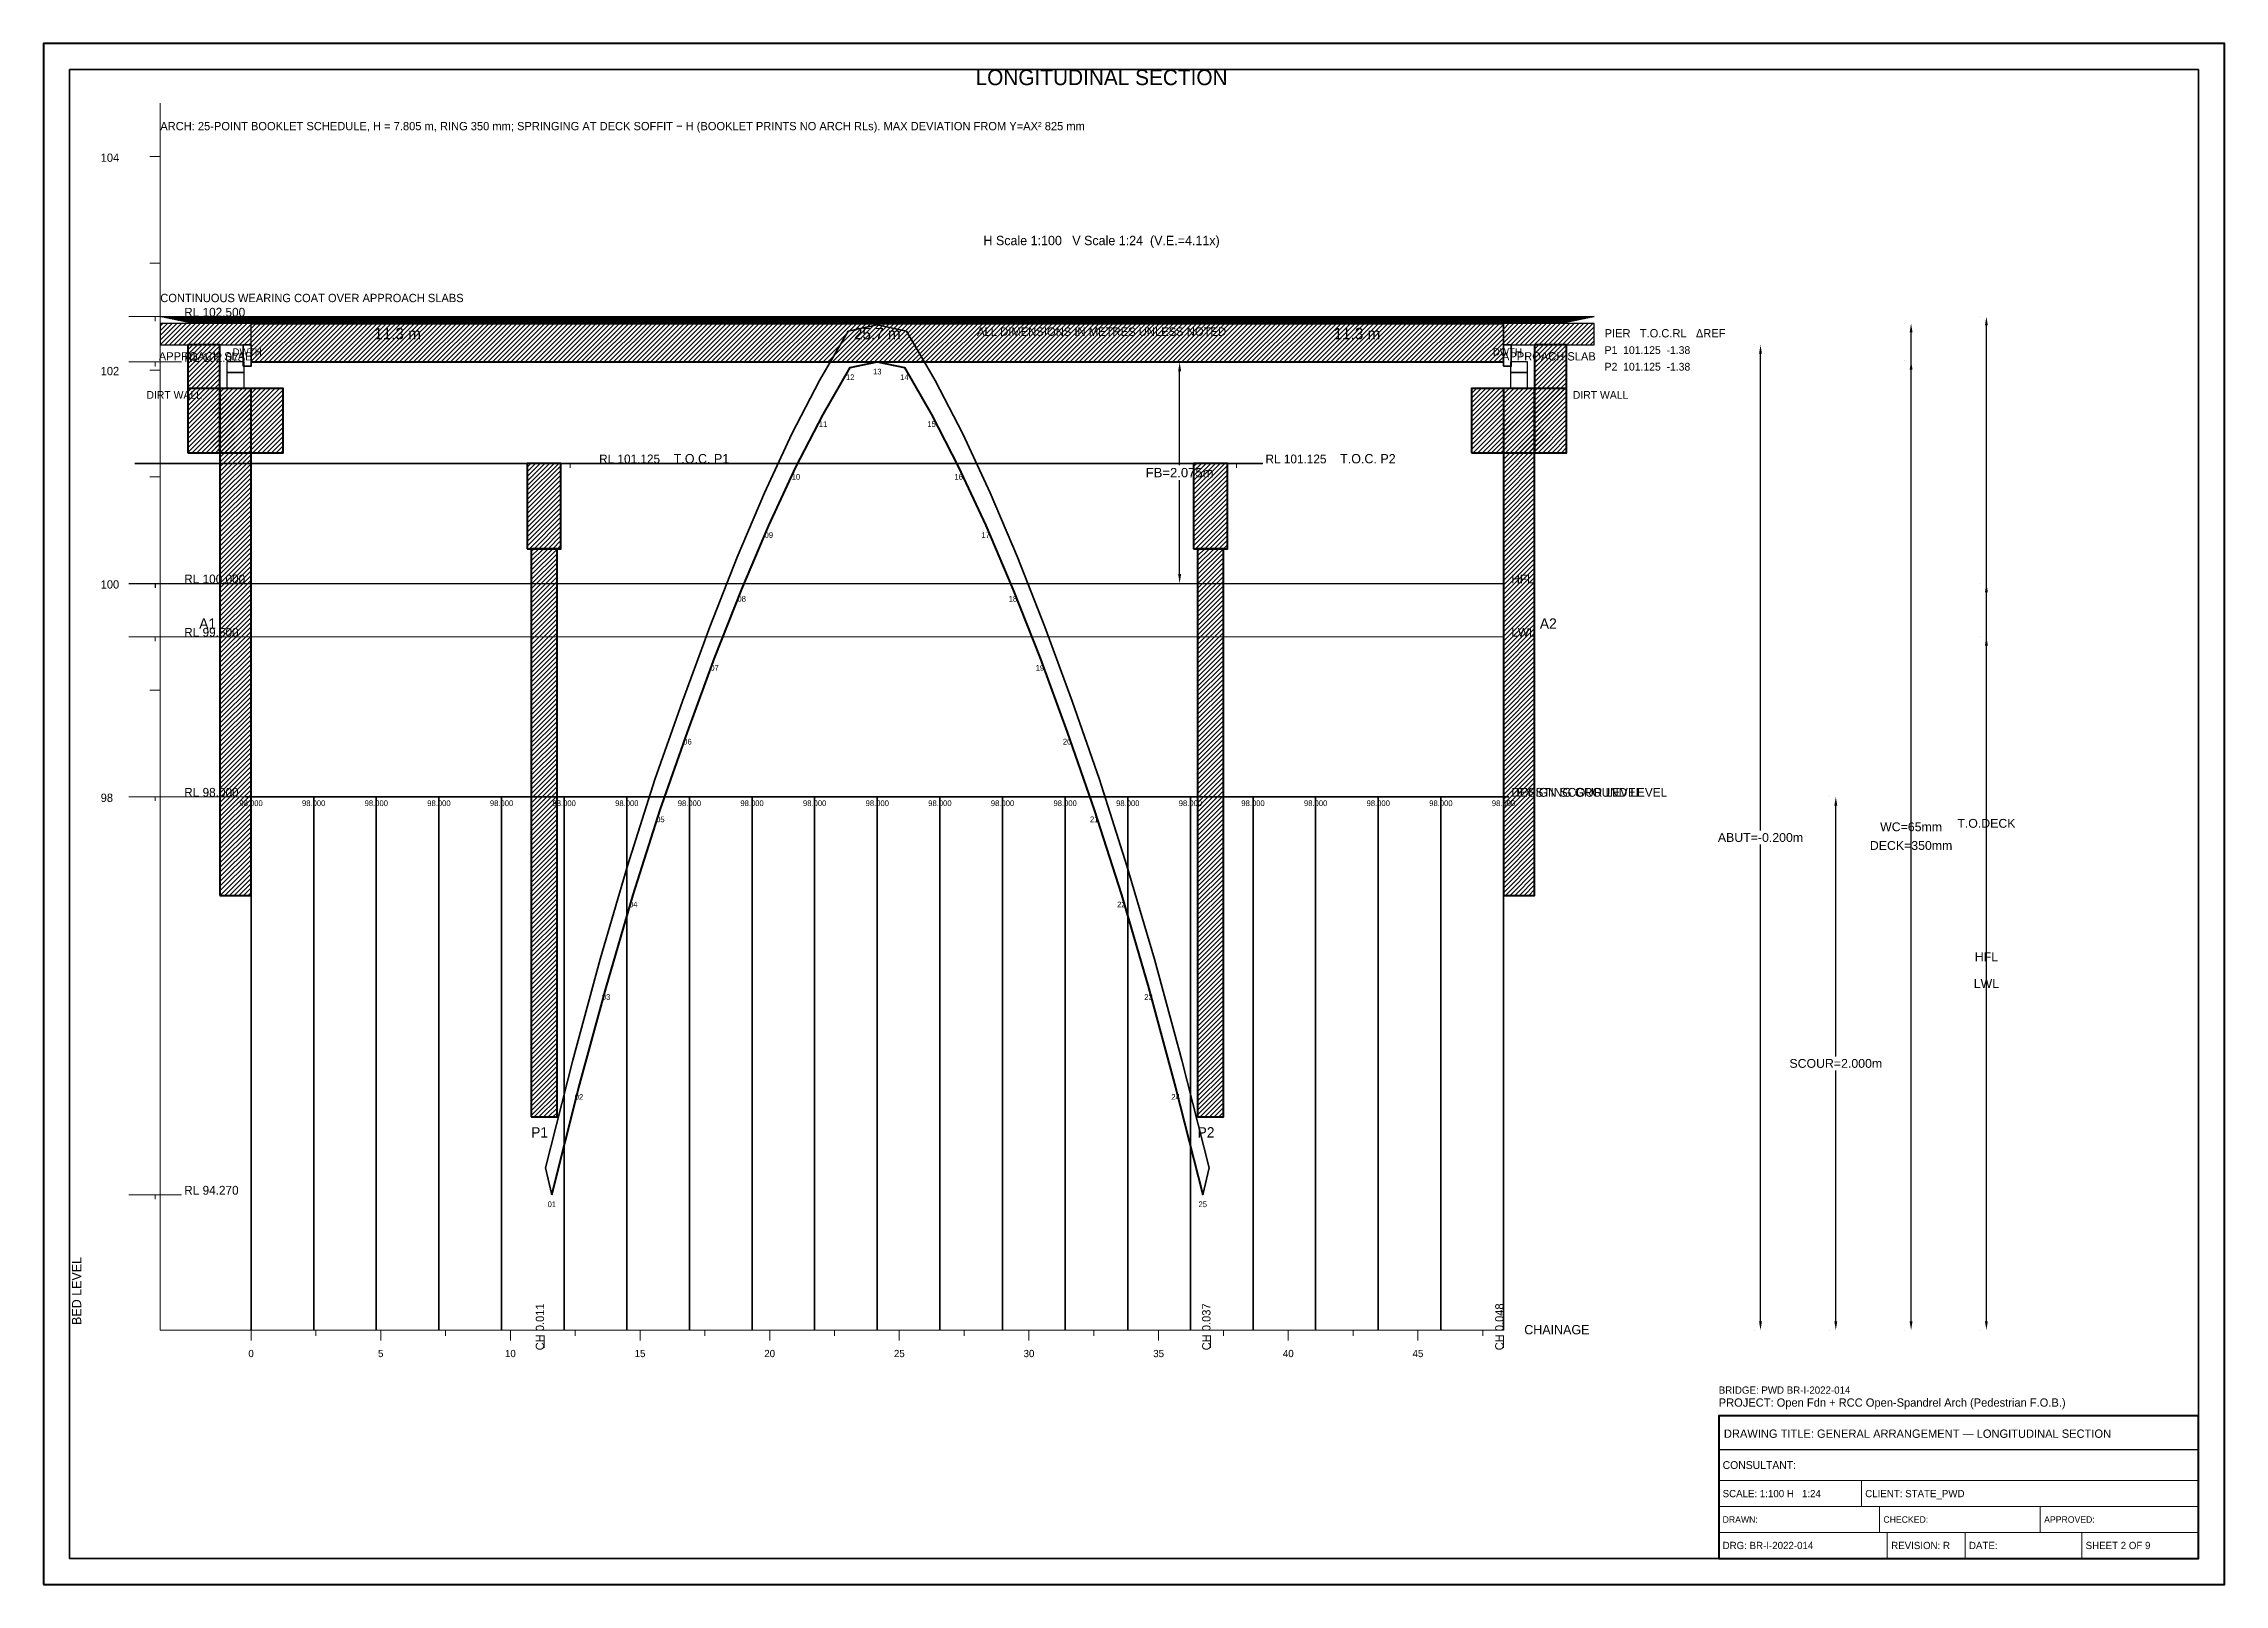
# Model space of a CAD drawing. Header units: metres. Extents: x 0 to 841, y 0 to 594.
import ezdxf
from ezdxf.enums import TextEntityAlignment as Align

# ---------------------------------------------------------------- set-up
doc = ezdxf.new("R2010")
doc.units = ezdxf.units.M
doc.linetypes.add('DASHED', pattern=[0.5, 0.375, -0.125])
doc.linetypes.add('DASHED2', pattern=[0.25, 0.1875, -0.0625])
for name, color, linetype, lineweight in [('ABUT-PROF', 4, 'Continuous', 50), ('BORDER-INNER', 7, 'Continuous', 35), ('BORDER-OUTER', 7, 'Continuous', 70), ('CIVIL-CHAINAGE', 7, 'Continuous', 18), ('CIVIL-GROUND', 3, 'Continuous', 35), ('CIVIL-HFL', 5, 'DASHED', 25), ('CIVIL-LWL', 4, 'DASHED', 18), ('CIVIL-ROAD', 7, 'Continuous', 25), ('CIVIL-SCOUR', 1, 'DASHED2', 18), ('DIM-CHAINAGE', 3, 'Continuous', 18), ('DIM-LEVEL', 3, 'Continuous', 18), ('DIM-LINEAR', 3, 'Continuous', 18), ('STRUC-HATCHING', 8, 'Continuous', 18), ('STRUC-SECTION', 2, 'Continuous', 35), ('SUB-ABUT', 3, 'Continuous', 35), ('SUB-BEARING', 5, 'Continuous', 25), ('SUB-DIRT-WALL', 3, 'Continuous', 35), ('SUB-PIER', 2, 'Continuous', 35), ('SUPER-ARCH-RING', 7, 'Continuous', 35), ('SUPER-ARCH-SOFFIT', 7, 'Continuous', 50), ('SUPER-DECK', 2, 'Continuous', 50), ('SUPER-WEARING', 8, 'Continuous', 25), ('TEXT-GENERAL', 7, 'Continuous', 18), ('TEXT-HEADER', 7, 'Continuous', 25), ('TEXT-LEVEL', 5, 'Continuous', 18), ('TEXT-SCHED', 7, 'Continuous', 18), ('TEXT-SPEC', 7, 'Continuous', 13), ('TEXT-TITLE', 7, 'Continuous', 25), ('TITLEBLK-BOX', 7, 'Continuous', 50), ('TITLEBLK-TEXT', 7, 'Continuous', 18)]:
    doc.layers.add(name, color=color, linetype=linetype, lineweight=lineweight)
doc.styles.add('BRIDGE_STD', font='Arial.ttf')
doc.dimstyles.new('pmb100', dxfattribs={"dimtxt": 2.5, "dimasz": 0.9375, "dimexe": 2.5, "dimexo": 2.5, "dimtad": 0, "dimtih": 1, "dimdec": 0, "dimtxsty": 'BRIDGE_STD', "dimcen": 2.5, "dimazin": 3, "dimtfac": 1, "dimtmove": 0, "dimatfit": 3})

msp = doc.modelspace()

# ---------------------------------------------------------------- hatches: boundary and pattern name
at = {"layer": 'STRUC-HATCHING'}
h = msp.add_hatch(dxfattribs=at)
h.set_pattern_fill('ANSI31', scale=0.4)
h.paths.add_polyline_path([(45, 477.84), (80, 477.84), (80, 486.07), (45, 486.07)])
h = msp.add_hatch(dxfattribs=at)
h.set_pattern_fill('ANSI31', scale=0.4)
h.paths.add_polyline_path([(80, 471.26), (563, 471.26), (563, 486.07), (80, 486.07)])
h = msp.add_hatch(dxfattribs=at)
h.set_pattern_fill('ANSI31', scale=0.4)
h.paths.add_polyline_path([(563, 477.84), (598, 477.84), (598, 486.07), (563, 486.07)])
h = msp.add_hatch(dxfattribs=at)
h.set_pattern_fill('ANSI31', scale=0.4)
h.paths.add_polyline_path([(55.66, 436.3), (68, 436.3), (68, 477.84), (55.66, 477.84)])
h = msp.add_hatch(dxfattribs=at)
h.set_pattern_fill('ANSI31', scale=0.4)
h.paths.add_polyline_path([(575, 436.3), (587.34, 436.3), (587.34, 477.84), (575, 477.84)])
h = msp.add_hatch(dxfattribs=at)
h.set_pattern_fill('ANSI31', scale=0.4)
h.paths.add_polyline_path([(55.66, 436.3), (92.34, 436.3), (92.34, 460.98), (55.66, 460.98)])
h = msp.add_hatch(dxfattribs=at)
h.set_pattern_fill('ANSI31', scale=0.4)
h.paths.add_polyline_path([(68, 265.61), (80, 265.61), (80, 460.98), (68, 460.98)])
h = msp.add_hatch(dxfattribs=at)
h.set_pattern_fill('ANSI31', scale=0.4)
h.paths.add_polyline_path([(550.66, 436.3), (587.34, 436.3), (587.34, 460.98), (550.66, 460.98)])
h = msp.add_hatch(dxfattribs=at)
h.set_pattern_fill('ANSI31', scale=0.4)
h.paths.add_polyline_path([(563, 265.61), (575, 265.61), (575, 460.98), (563, 460.98)])
h = msp.add_hatch(dxfattribs=at)
h.set_pattern_fill('ANSI31', scale=0.4)
h.paths.add_polyline_path([(186.5, 399.28), (199.5, 399.28), (199.5, 432.18), (186.5, 432.18)])
h = msp.add_hatch(dxfattribs=at)
h.set_pattern_fill('ANSI31', scale=0.4)
h.paths.add_polyline_path([(443.5, 399.28), (456.5, 399.28), (456.5, 432.18), (443.5, 432.18)])
h = msp.add_hatch(dxfattribs=at)
h.set_pattern_fill('ANSI31', scale=0.4)
h.paths.add_polyline_path([(188, 180.26), (198, 180.26), (198, 399.28), (188, 399.28)])
h = msp.add_hatch(dxfattribs=at)
h.set_pattern_fill('ANSI31', scale=0.4)
h.paths.add_polyline_path([(445, 180.26), (455, 180.26), (455, 399.28), (445, 399.28)])
at = {"layer": 'SUPER-WEARING'}
h = msp.add_hatch(dxfattribs=at)
h.set_pattern_fill('SOLID')
h.paths.add_polyline_path([(45, 488.74), (598, 488.74), (585, 486.07), (58, 486.07)])

# ---------------------------------------------------------------- linework, layer by layer
at = {"layer": 'ABUT-PROF', "lineweight": 35}
for points in [[(77, 469.61), (80, 469.61), (80, 477.84), (77, 477.84), (77, 469.61)], [(563, 469.61), (566, 469.61), (566, 477.84), (563, 477.84), (563, 469.61)]]:
    msp.add_lwpolyline(points, dxfattribs=at)
at = {"layer": 'BORDER-INNER'}
msp.add_lwpolyline([(10, 10), (831, 10), (831, 584), (10, 584), (10, 10)], dxfattribs=at)
at = {"layer": 'BORDER-OUTER'}
msp.add_lwpolyline([(0, 0), (841, 0), (841, 594), (0, 594), (0, 0)], dxfattribs=at)
at = {"layer": 'CIVIL-CHAINAGE'}
for p, q in [((45, 98), (563, 98)), ((80, 98), (80, 94)), ((105, 98), (105, 95.8)), ((130, 98), (130, 94)), ((155, 98), (155, 95.8)), ((180, 98), (180, 94)), ((193, 96), (193, 91.2)), ((205, 98), (205, 95.8)), ((230, 98), (230, 94)), ((255, 98), (255, 95.8)), ((280, 98), (280, 94)), ((305, 98), (305, 95.8)), ((330, 98), (330, 94)), ((355, 98), (355, 95.8)), ((380, 98), (380, 94)), ((405, 98), (405, 95.8)), ((430, 98), (430, 94)), ((450, 96), (450, 91.2)), ((455, 98), (455, 95.8)), ((480, 98), (480, 94)), ((505, 98), (505, 95.8)), ((530, 98), (530, 94)), ((555, 98), (555, 95.8)), ((563, 96), (563, 91.2))]:
    msp.add_line(p, q, dxfattribs=at)
at = {"layer": 'CIVIL-GROUND', "color": 3}
for p, q in [((78, 303.65), (82, 303.65)), ((102.15, 303.65), (106.15, 303.65)), ((126.3, 303.65), (130.3, 303.65)), ((150.45, 303.65), (154.45, 303.65)), ((174.6, 303.65), (178.6, 303.65)), ((198.75, 303.65), (202.75, 303.65)), ((222.9, 303.65), (226.9, 303.65)), ((247.05, 303.65), (251.05, 303.65)), ((271.2, 303.65), (275.2, 303.65)), ((295.35, 303.65), (299.35, 303.65)), ((319.5, 303.65), (323.5, 303.65)), ((343.65, 303.65), (347.65, 303.65)), ((367.8, 303.65), (371.8, 303.65)), ((391.95, 303.65), (395.95, 303.65)), ((416.1, 303.65), (420.1, 303.65)), ((440.25, 303.65), (444.25, 303.65)), ((464.4, 303.65), (468.4, 303.65)), ((488.55, 303.65), (492.55, 303.65)), ((512.7, 303.65), (516.7, 303.65)), ((536.85, 303.65), (540.85, 303.65)), ((561, 303.65), (565, 303.65))]:
    msp.add_line(p, q, dxfattribs=at)
at = {"layer": 'CIVIL-GROUND', "color": 8, "linetype": 'DASHED2'}
for p, q in [((80, 303.65), (80, 98)), ((104.15, 303.65), (104.15, 98)), ((128.3, 303.65), (128.3, 98)), ((152.45, 303.65), (152.45, 98)), ((176.6, 303.65), (176.6, 98)), ((200.75, 303.65), (200.75, 98)), ((224.9, 303.65), (224.9, 98)), ((249.05, 303.65), (249.05, 98)), ((273.2, 303.65), (273.2, 98)), ((297.35, 303.65), (297.35, 98)), ((321.5, 303.65), (321.5, 98)), ((345.65, 303.65), (345.65, 98)), ((369.8, 303.65), (369.8, 98)), ((393.95, 303.65), (393.95, 98)), ((418.1, 303.65), (418.1, 98)), ((442.25, 303.65), (442.25, 98)), ((466.4, 303.65), (466.4, 98)), ((490.55, 303.65), (490.55, 98)), ((514.7, 303.65), (514.7, 98)), ((538.85, 303.65), (538.85, 98)), ((563, 303.65), (563, 98))]:
    msp.add_line(p, q, dxfattribs=at)
at = {"layer": 'CIVIL-GROUND', "color": 3}
msp.add_lwpolyline([(80, 303.65), (104.15, 303.65), (128.3, 303.65), (152.45, 303.65), (176.6, 303.65), (200.75, 303.65), (224.9, 303.65), (249.05, 303.65), (273.2, 303.65), (297.35, 303.65), (321.5, 303.65), (345.65, 303.65), (369.8, 303.65), (393.95, 303.65), (418.1, 303.65), (442.25, 303.65), (466.4, 303.65), (490.55, 303.65), (514.7, 303.65), (538.85, 303.65), (563, 303.65)], dxfattribs=at)
at = {"layer": 'CIVIL-HFL'}
for p, q in [((32.8, 385.91), (53.2, 385.91)), ((43, 385.91), (43, 384.21))]:
    msp.add_line(p, q, dxfattribs=at)
at = {"layer": 'CIVIL-HFL', "color": 5}
msp.add_line((45, 385.91), (563, 385.91), dxfattribs=at)
at = {"layer": 'CIVIL-LWL'}
for p, q in [((32.8, 365.35), (53.2, 365.35)), ((43, 365.35), (43, 363.65))]:
    msp.add_line(p, q, dxfattribs=at)
at = {"layer": 'CIVIL-LWL', "color": 4}
msp.add_line((45, 365.35), (563, 365.35), dxfattribs=at)
at = {"layer": 'CIVIL-ROAD', "lineweight": 25}
for points in [[(45, 477.84), (80, 477.84), (80, 486.07), (45, 486.07), (45, 477.84)], [(563, 477.84), (598, 477.84), (598, 486.07), (563, 486.07), (563, 477.84)]]:
    msp.add_lwpolyline(points, dxfattribs=at)
at = {"layer": 'CIVIL-SCOUR'}
for p, q in [((32.8, 303.65), (53.2, 303.65)), ((43, 303.65), (43, 301.95))]:
    msp.add_line(p, q, dxfattribs=at)
at = {"layer": 'CIVIL-SCOUR', "color": 1}
msp.add_line((45, 303.65), (563, 303.65), dxfattribs=at)
at = {"layer": 'DIM-LEVEL'}
for p, q in [((45, 98), (45, 571)), ((41, 550.43), (45, 550.43)), ((41, 509.3), (45, 509.3)), ((32.8, 488.74), (53.2, 488.74)), ((43, 488.74), (43, 487.04)), ((32.8, 471.26), (53.2, 471.26)), ((43, 471.26), (43, 469.56)), ((41, 468.17), (45, 468.17)), ((192.8, 432.18), (213.2, 432.18)), ((203, 432.18), (203, 430.48)), ((449.8, 432.18), (470.2, 432.18)), ((460, 432.18), (460, 430.48)), ((41, 427.04), (45, 427.04)), ((37, 385.91), (45, 385.91)), ((41, 344.78), (45, 344.78)), ((41, 303.65), (45, 303.65)), ((32.8, 150.24), (53.2, 150.24)), ((43, 150.24), (43, 148.54))]:
    msp.add_line(p, q, dxfattribs=at)
at = {"layer": 'STRUC-SECTION', "color": 8, "linetype": 'DASHED'}
for p in [(213, 432.18), (470, 432.18)]:
    msp.add_line(p, (35, 432.18), dxfattribs=at)
at = {"layer": 'SUB-ABUT', "lineweight": 30}
for points in [[(70.7, 460.98), (77.3, 460.98), (77.3, 467.15), (70.7, 467.15), (70.7, 460.98)], [(565.7, 460.98), (572.3, 460.98), (572.3, 467.15), (565.7, 467.15), (565.7, 460.98)]]:
    msp.add_lwpolyline(points, dxfattribs=at)
at = {"layer": 'SUB-ABUT', "lineweight": 40}
for points in [[(55.66, 436.3), (92.34, 436.3), (92.34, 460.98), (55.66, 460.98), (55.66, 436.3)], [(68, 265.61), (80, 265.61), (80, 460.98), (68, 460.98), (68, 265.61)], [(550.66, 436.3), (587.34, 436.3), (587.34, 460.98), (550.66, 460.98), (550.66, 436.3)], [(563, 265.61), (575, 265.61), (575, 460.98), (563, 460.98), (563, 265.61)]]:
    msp.add_lwpolyline(points, dxfattribs=at)
at = {"layer": 'SUB-BEARING', "lineweight": 30}
for points in [[(70.7, 467.15), (77.3, 467.15), (77.3, 471.26), (70.7, 471.26), (70.7, 467.15)], [(565.7, 467.15), (572.3, 467.15), (572.3, 471.26), (565.7, 471.26), (565.7, 467.15)]]:
    msp.add_lwpolyline(points, dxfattribs=at)
at = {"layer": 'SUB-DIRT-WALL', "lineweight": 40}
for points in [[(55.66, 436.3), (68, 436.3), (68, 477.84), (55.66, 477.84), (55.66, 436.3)], [(575, 436.3), (587.34, 436.3), (587.34, 477.84), (575, 477.84), (575, 436.3)]]:
    msp.add_lwpolyline(points, dxfattribs=at)
at = {"layer": 'SUB-PIER', "lineweight": 40}
for points in [[(186.5, 399.28), (199.5, 399.28), (199.5, 432.18), (186.5, 432.18), (186.5, 399.28)], [(443.5, 399.28), (456.5, 399.28), (456.5, 432.18), (443.5, 432.18), (443.5, 399.28)], [(188, 180.26), (198, 180.26), (198, 399.28), (188, 399.28), (188, 180.26)], [(445, 180.26), (455, 180.26), (455, 399.28), (445, 399.28), (445, 180.26)]]:
    msp.add_lwpolyline(points, dxfattribs=at)
at = {"layer": 'SUPER-ARCH-RING', "lineweight": 35}
msp.add_lwpolyline([(196, 150.24), (206.46, 191.61), (216.92, 230.15), (227.37, 265.81), (237.83, 298.63), (248.29, 328.58), (258.75, 357.08), (269.21, 383.65), (279.67, 408.25), (290.12, 430.7), (300.58, 451.02), (311.04, 469.08), (321.5, 471.26), (331.96, 469.08), (342.42, 451.02), (352.88, 430.7), (363.33, 408.25), (373.79, 383.65), (384.25, 357.08), (394.71, 328.58), (405.17, 298.63), (415.62, 265.81), (426.08, 230.15), (436.54, 191.61), (447, 150.24), (449.43, 160.61), (449.43, 160.61), (438.92, 202.16), (428.37, 241.05), (417.8, 277.08), (407.23, 310.26), (396.68, 340.48), (386.14, 369.2), (375.58, 396.02), (365.01, 420.88), (354.43, 443.59), (343.84, 464.17), (332.76, 483.09), (321.5, 485.65), (310.24, 483.09), (299.16, 464.17), (288.57, 443.59), (277.99, 420.88), (267.42, 396.02), (256.86, 369.2), (246.32, 340.48), (235.77, 310.26), (225.2, 277.08), (214.63, 241.05), (204.08, 202.16), (193.57, 160.61), (196, 150.24)], dxfattribs=at)
at = {"layer": 'SUPER-ARCH-SOFFIT', "lineweight": 50}
msp.add_lwpolyline([(196, 150.24), (206.46, 191.61), (216.92, 230.15), (227.37, 265.81), (237.83, 298.63), (248.29, 328.58), (258.75, 357.08), (269.21, 383.65), (279.67, 408.25), (290.12, 430.7), (300.58, 451.02), (311.04, 469.08), (321.5, 471.26), (331.96, 469.08), (342.42, 451.02), (352.88, 430.7), (363.33, 408.25), (373.79, 383.65), (384.25, 357.08), (394.71, 328.58), (405.17, 298.63), (415.62, 265.81), (426.08, 230.15), (436.54, 191.61), (447, 150.24)], dxfattribs=at)
at = {"layer": 'SUPER-DECK'}
for p, q in [((80, 486.07), (563, 486.07)), ((80, 471.26), (563, 471.26))]:
    msp.add_line(p, q, dxfattribs=at)
at = {"layer": 'SUPER-DECK', "lineweight": 25}
for p, q in [((80, 471.26), (80, 486.07)), ((563, 471.26), (563, 486.07))]:
    msp.add_line(p, q, dxfattribs=at)
at = {"layer": 'SUPER-WEARING', "lineweight": 25}
msp.add_lwpolyline([(45, 488.74), (598, 488.74), (585, 486.07), (58, 486.07), (45, 488.74)], dxfattribs=at)
at = {"layer": 'TITLEBLK-BOX', "lineweight": 50}
msp.add_lwpolyline([(646, 10), (831, 10), (831, 65), (646, 65), (646, 10)], dxfattribs=at)
at = {"layer": 'TITLEBLK-BOX', "lineweight": 30}
msp.add_lwpolyline([(646, 52), (831, 52), (831, 65), (646, 65), (646, 52)], dxfattribs=at)
at = {"layer": 'TITLEBLK-BOX', "lineweight": 18}
for points in [[(646, 40), (831, 40), (831, 52), (646, 52), (646, 40)], [(646, 30), (701, 30), (701, 40), (646, 40), (646, 30)], [(701, 30), (831, 30), (831, 40), (701, 40), (701, 30)], [(646, 20), (708, 20), (708, 30), (646, 30), (646, 20)], [(708, 20), (770, 20), (770, 30), (708, 30), (708, 20)], [(770, 20), (831, 20), (831, 30), (770, 30), (770, 20)], [(646, 10), (711, 10), (711, 20), (646, 20), (646, 10)], [(711, 10), (741, 10), (741, 20), (711, 20), (711, 10)], [(741, 10), (786, 10), (786, 20), (741, 20), (741, 10)], [(786, 10), (831, 10), (831, 20), (786, 20), (786, 10)]]:
    msp.add_lwpolyline(points, dxfattribs=at)

# ---------------------------------------------------------------- texts
at = {"layer": 'CIVIL-GROUND', "color": 3}
msp.add_text('EXISTING GROUND LEVEL', height=3.4, dxfattribs=at).set_placement((568, 303.65))
at = {"layer": 'CIVIL-HFL', "color": 5}
msp.add_text('HFL', height=3.4, dxfattribs=at).set_placement((566, 385.91))
at = {"layer": 'CIVIL-LWL', "color": 4}
msp.add_text('LWL', height=3.4, dxfattribs=at).set_placement((566, 365.35))
at = {"layer": 'CIVIL-SCOUR', "color": 1}
msp.add_text('DESIGN SCOUR LEVEL', height=3.4, dxfattribs=at).set_placement((566, 303.65))
at = {"layer": 'DIM-CHAINAGE'}
for s, p in [('CH 0.011', (193, 90.24)), ('CH 0.037', (450, 90.24)), ('CH 0.048', (563, 90.24))]:
    msp.add_text(s, height=3.2, rotation=90, dxfattribs=at).set_placement(p)
at = {"layer": 'TEXT-GENERAL'}
for s, p in [('11.3 m', (136.5, 480)), ('25.7 m', (321.5, 480)), ('11.3 m', (506.5, 480))]:
    msp.add_text(s, height=4.4, dxfattribs=at).set_placement(p, align=Align.CENTER)
for s, p in [('A1', (60, 368.43)), ('A2', (577, 368.43)), ('P1', (188, 172.26)), ('P2', (445, 172.26))]:
    msp.add_text(s, height=4, dxfattribs=at).set_placement(p)
at = {"layer": 'TEXT-HEADER'}
msp.add_text('LONGITUDINAL SECTION', height=6, dxfattribs=at).set_placement((408, 578), align=Align.CENTER)
for s, height, p in [('PIER   T.O.C.RL   ΔREF', 3.2, (602, 480.74)), ('T.O.C. P1', 3.6, (243, 432.18)), ('T.O.C. P2', 3.6, (500, 432.18))]:
    msp.add_text(s, height=height, dxfattribs=at).set_placement(p)
at = {"layer": 'TEXT-LEVEL'}
for s, height, p in [('104', 3.2, (22, 548.43)), ('RL 102.500', 3.4, (54.22, 488.74)), ('RL 102.075', 3.4, (54.22, 471.26)), ('102', 3.2, (22, 466.17)), ('RL 101.125', 3.4, (214.22, 432.18)), ('RL 101.125', 3.4, (471.22, 432.18)), ('100', 3.2, (22, 383.91)), ('RL 100.000', 3.4, (54.22, 385.91)), ('RL 99.500', 3.4, (54.22, 365.35)), ('98', 3.2, (22, 301.65)), ('RL 98.000', 3.4, (54.22, 303.65)), ('RL 94.270', 3.4, (54.22, 150.24)), ('CHAINAGE', 3.6, (571, 96.4))]:
    msp.add_text(s, height=height, dxfattribs=at).set_placement(p)
at = {"layer": 'TEXT-LEVEL', "color": 8}
for p in [(80, 300.05), (104.15, 300.05), (128.3, 300.05), (152.45, 300.05), (176.6, 300.05), (200.75, 300.05), (224.9, 300.05), (249.05, 300.05), (273.2, 300.05), (297.35, 300.05), (321.5, 300.05), (345.65, 300.05), (369.8, 300.05), (393.95, 300.05), (418.1, 300.05), (442.25, 300.05), (466.4, 300.05), (490.55, 300.05), (514.7, 300.05), (538.85, 300.05), (563, 300.05)]:
    msp.add_text('98.000', height=2.2, dxfattribs=at).set_placement(p, align=Align.CENTER)
at = {"layer": 'TEXT-LEVEL'}
msp.add_text('BED LEVEL', height=3.6, rotation=90, dxfattribs=at).set_placement((14.5, 100))
for s, p in [('0', (80, 87.6)), ('5', (130, 87.6)), ('10', (180, 87.6)), ('15', (230, 87.6)), ('20', (280, 87.6)), ('25', (330, 87.6)), ('30', (380, 87.6)), ('35', (430, 87.6)), ('40', (480, 87.6)), ('45', (530, 87.6))]:
    msp.add_text(s, height=2.8, dxfattribs=at).set_placement(p, align=Align.CENTER)
at = {"layer": 'TEXT-SCHED'}
for s, p in [('12', (311.04, 464.28)), ('13', (321.5, 466.46)), ('14', (331.96, 464.28)), ('11', (300.58, 446.22)), ('15', (342.42, 446.22)), ('10', (290.12, 425.9)), ('16', (352.88, 425.9)), ('09', (279.67, 403.45)), ('17', (363.33, 403.45)), ('08', (269.21, 378.85)), ('18', (373.79, 378.85)), ('07', (258.75, 352.28)), ('19', (384.25, 352.28)), ('06', (248.29, 323.78)), ('20', (394.71, 323.78)), ('05', (237.83, 293.83)), ('21', (405.17, 293.83)), ('04', (227.37, 261.01)), ('22', (415.62, 261.01)), ('03', (216.92, 225.35)), ('23', (426.08, 225.35)), ('02', (206.46, 186.81)), ('24', (436.54, 186.81)), ('01', (196, 145.44)), ('25', (447, 145.44))]:
    msp.add_text(s, height=2.2, dxfattribs=at).set_placement(p, align=Align.CENTER)
at = {"layer": 'TEXT-SPEC', "color": 8}
for s, height, p in [('ARCH: 25-POINT BOOKLET SCHEDULE, H = 7.805 m, RING 350 mm; SPRINGING AT DECK SOFFIT − H (BOOKLET PRINTS NO ARCH RLs). MAX DEVIATION FROM Y=AX² 825 mm', 3.2, (45, 560.6)), ('CONTINUOUS WEARING COAT OVER APPROACH SLABS', 3.2, (45, 494.34)), ('P1  101.125  -1.38', 3, (602, 474.34)), ('P2  101.125  -1.38', 3, (602, 467.94))]:
    msp.add_text(s, height=height, dxfattribs=at).set_placement(p)
at = {"layer": 'TEXT-SPEC'}
for s, height, p in [('H Scale 1:100   V Scale 1:24  (V.E.=4.11x)', 3.6, (408, 516.3)), ('APPROACH SLAB', 3.2, (62.5, 471.84)), ('APPROACH SLAB', 3.2, (580.5, 471.84))]:
    msp.add_text(s, height=height, dxfattribs=at).set_placement(p, align=Align.CENTER)
at = {"layer": 'TEXT-SPEC', "color": 8}
msp.add_text('ALL DIMENSIONS IN METRES UNLESS NOTED', height=3.24, dxfattribs=at).set_placement((408, 481.34), align=Align.CENTER)
at = {"layer": 'TEXT-SPEC', "color": 4}
for p in [(78.5, 473.73), (564.5, 473.73)]:
    msp.add_text('DWTH', height=2.8, dxfattribs=at).set_placement(p, align=Align.CENTER)
at = {"layer": 'TEXT-SPEC'}
for p in [(39.66, 457.07), (589.74, 457.07)]:
    msp.add_text('DIRT WALL', height=3, dxfattribs=at).set_placement(p)
at = {"layer": 'TEXT-TITLE'}
for s, p in [('PROJECT: Open Fdn + RCC Open-Spandrel Arch (Pedestrian F.O.B.)', (646, 68.5)), ('DRAWING TITLE: GENERAL ARRANGEMENT — LONGITUDINAL SECTION', (648, 56.5))]:
    msp.add_text(s, height=3.2, dxfattribs=at).set_placement(p)
at = {"layer": 'TITLEBLK-TEXT'}
for s, height, p in [('BRIDGE: PWD BR-I-2022-014', 2.8, (646, 73.5)), ('CONSULTANT: ', 3, (647.5, 44.5)), ('SCALE: 1:100 H   1:24', 2.8, (647.5, 33.6)), ('CLIENT: STATE_PWD', 2.8, (702.5, 33.6)), ('DRAWN: ', 2.5, (647.5, 23.75)), ('CHECKED: ', 2.5, (709.5, 23.75)), ('APPROVED: ', 2.5, (771.5, 23.75)), ('DRG: BR-I-2022-014', 2.8, (647.5, 13.6)), ('REVISION: R', 2.8, (712.5, 13.6)), ('DATE: ', 2.8, (742.5, 13.6)), ('SHEET 2 OF 9', 2.8, (787.5, 13.6))]:
    msp.add_text(s, height=height, dxfattribs=at).set_placement(p)

# ---------------------------------------------------------------- dimensions: what is measured, and where the dimension line sits
at = {"layer": 'DIM-LINEAR'}
for base, p1, p2, text, override in [((749.22, 98), (749.22, 98), (749.22, 488.74), 'T.O.DECK', {"dimtxt": 3.4, "dimasz": 3.4, "dimgap": 1.36, "dimclrt": 3}), ((720.18, 98), (720.18, 98), (720.18, 486.07), 'WC=65mm', {"dimtxt": 3.4, "dimasz": 3.4, "dimgap": 1.36, "dimclrt": 3}), ((438.1, 385.91), (418.1, 385.91), (418.1, 471.26), 'FB=2.075m', {"dimtxt": 3.6, "dimasz": 3.6, "dimgap": 1.44, "dimclrt": 3}), ((662.1, 98), (662.1, 98), (662.1, 477.84), 'ABUT=-0.200m', {"dimtxt": 3.4, "dimasz": 3.4, "dimgap": 1.36, "dimclrt": 3}), ((720.18, 98), (720.18, 98), (720.18, 471.67), 'DECK=350mm', {"dimtxt": 3.4, "dimasz": 3.4, "dimgap": 1.36, "dimclrt": 3}), ((749.22, 98), (749.22, 98), (749.22, 385.91), 'HFL', {"dimtxt": 3.4, "dimasz": 3.4, "dimgap": 1.36, "dimclrt": 3}), ((749.22, 98), (749.22, 98), (749.22, 365.35), 'LWL', {"dimtxt": 3.4, "dimasz": 3.4, "dimgap": 1.36, "dimclrt": 3}), ((691.14, 98), (691.14, 98), (691.14, 303.65), 'SCOUR=2.000m', {"dimtxt": 3.4, "dimasz": 3.4, "dimgap": 1.36, "dimclrt": 3})]:
    msp.add_linear_dim(base=base, p1=p1, p2=p2, angle=90, text=text, dimstyle='pmb100', override=override, dxfattribs=at).render()

doc.saveas('drawing.dxf')
